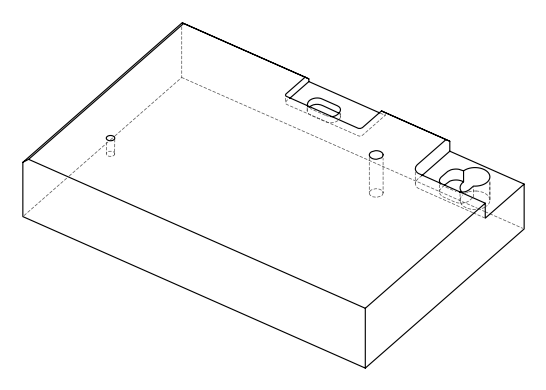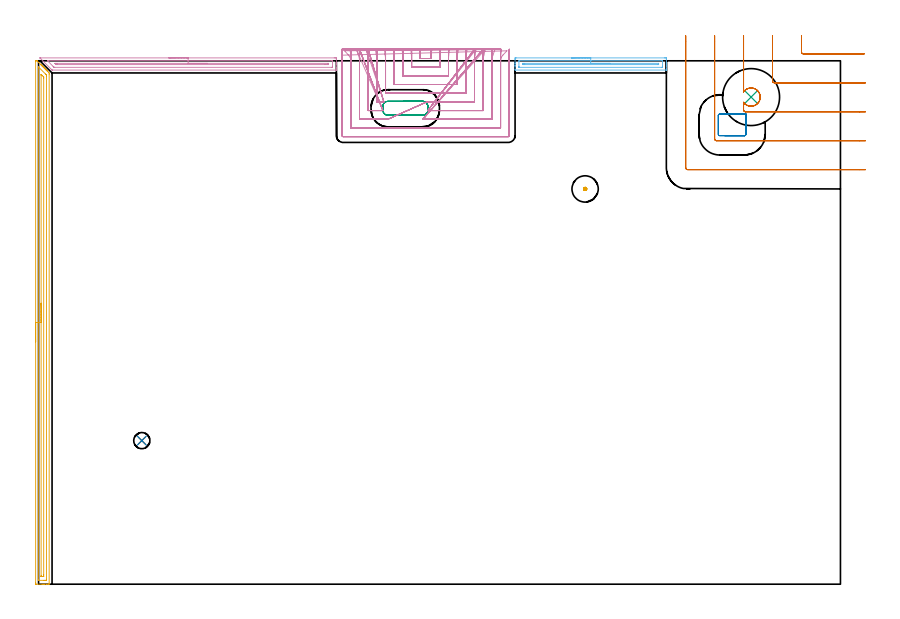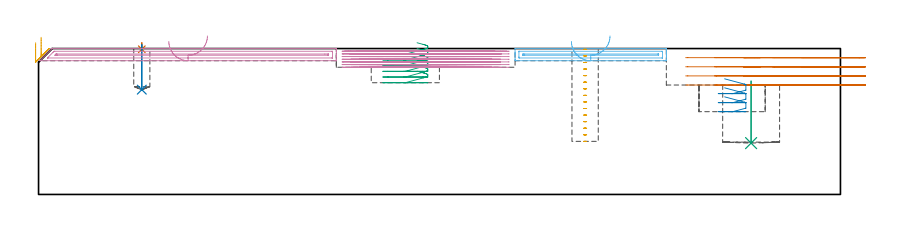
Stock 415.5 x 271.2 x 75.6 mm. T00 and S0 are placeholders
(PLAN: 11 operations, 7 tool changes, 44.1 min)
(1 SPOT_DRILL | STEP1POCKET | NXT0321_9005460120000 | 0.03 min | 1 mm3)
(2 DRILL_BLIND_HOLE_INTO_CENTER | STEP1POCKET | NXT0301_055 | 0.09 min | 1115 mm3)
(3 INDEXABLE_INSERT_DRILL_BLIND_HOLE_FROM_SOLID | STEP1POCKET_2 | NXT0302_030 | 0.13 min | 33227 mm3)
(4 AREA_MILL | FG_CHAMFER_SURFACE | UGT0205_001 | 3.78 min | 3141 mm3)
(5 AREA_MILL_1 | FG_CHAMFER_SURFACE_1 | UGT0205_001 | 6.63 min | 6556 mm3)
(6 AREA_MILL_2 | FG_CHAMFER_SURFACE_2 | UGT0205_001 | 2.04 min | 1714 mm3)
(7 MILL_CORNER_NOTCH_RECTANGULAR | CORNER_NOTCH_RECTANGULAR | UGT0201_104 | Follow Part, ap 5, ae 75% | 4.71 min | 99717 mm3)
(8 MILL_RECTANGULAR_POCKET | POCKET_RECTANGULAR_STRAIGHT | UGT0201_104 | Follow Part, ap 5, ae 75% | 0.67 min | 9596 mm3)
(9 MILL_RECTANGULAR_POCKET_1 | POCKET_RECTANGULAR_STRAIGHT_1 | NXT0201_011 | Follow Part, ap 3, ae 75% | 1.25 min | 10876 mm3)
(10 MILL_SLOT | SLOT_PARTIAL_RECTANGULAR | NXT0201_008 | Follow Part, ap 1.5, ae 75% | 24.27 min | 31836 mm3)
(11 MILL_BLIND_HOLE_FROM_SOLID_MATERIAL | STEP1POCKET_1 | NXT0201_011 | Spiral | 0.46 min | 7020 mm3)
(TOOL NXT0321_9005460120000 | NC Spot Drill, 142deg, 12mm, Carbide, Uncoated | D12 PA142 FL30 Z2)
(TOOL NXT0301_055 | Carbide Drill 8.4mm [860.1-0840-042A1-MM 2214] | D8.4 PA140 FL61 Z2)
(TOOL NXT0302_030 | Index. Insert Drill 29.5mm [880-D2950L32-03] | D29.5 PA176 FL89 Z2)
(TOOL UGT0205_001 | Chamfer Mill 20 x 3 x 45 deg. | D20 FL50 Z2)
(TOOL UGT0201_104 | End Mill 20 mm | D20 FL22 Z2)
(TOOL NXT0201_011 | ENDMILL 12mm [2P460-1200-NA 1630] | D12 FL38 Z6)
(TOOL NXT0201_008 | ENDMILL 6mm [2P460-0600-NA 1630] | D6 FL26 Z6)
(OP 1 SPOT_DRILL)
G17 G21 G94 G90
T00 M6
G54
G17 G0 G90 X53.5 Y74.4 S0 M3
G43 Z85.6 H0
G94 G81 G98 Z75.238 F250. R78.6
G80
M5
M2
(OP 2 DRILL_BLIND_HOLE_INTO_CENTER)
G17 G21 G94 G90
T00 M6
G54
G17 G0 G90 X53.5 Y74.4 S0 M3
G43 Z85.6 H1
G94 G81 G98 Z54.3 F250. R77.6
G80
M5
M2
(OP 3 INDEXABLE_INSERT_DRILL_BLIND_HOLE_FROM_SOLID)
G17 G21 G94 G90
T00 M6
G54
G17 G0 G90 X369.2 Y252.4 S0 M3
G43 Z85.6 H1
G94 G81 G98 Z26.6 F250. R58.7
G80
M5
M2
(OP 4 AREA_MILL)
G17 G21 G94 G90
T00 M6
G54
G17 G0 G90 X67.5 Y272.7 S1061 M3
G43 Z85.6 H0
Z79.3
G94 G1 X67.538 Z78.428 F250.
X67.652 Z77.564
X67.841 Z76.712
X68.103 Z75.88
X68.437 Z75.074
X68.84 Z74.3
X69.309 Z73.564
X69.84 Z72.872
X70.429 Z72.229
X71.072 Z71.64
X71.764 Z71.108
X72.5 Z70.64
X73.274 Z70.237
X74.08 Z69.903
X74.912 Z69.641
X75.764 Z69.452
X76.628 Z69.338
X77.5 Z69.3
X153.21
X153.71 Y272.699 Z69.301
X154.204 Y272.694 Z69.303
X154.292 Y272.691 Z69.305
X154.3 Y272.204 Z69.792
Y270.435 Z71.56
Y269.836 Z72.161
Y269.55 Z72.447
Y267.781 Z74.214
Y267.208 Z74.791
Y266.896 Z75.103
Y266.721 Z75.278
X154.292 Y266.416 Z75.575
X154.291 Y266.403 Z75.588
X154.156 Y266.4 Z75.6
X7.007
X7.001 Y266.401 Z75.599
X6.999 Z75.598
X0.844 Y272.555 Z69.443
X0.759 Y272.646 Z69.352
X0.719 Y272.692 Z69.306
X0.818 Y272.699 Z69.301
X0.844 Y272.7 Z69.3
X77.5
Y271.286 Z70.714
X151.961
X152.147 Y271.284 Z70.716
X152.239 Y271.281 Z70.719
X152.279 Y271.279 Z70.721
X152.29 Y271.257 Z70.743
X152.294 Y271.167 Z70.833
X152.299 Y270.951 Z71.049
Y268.297 Z73.703
X152.293 Y267.926 Z74.074
X152.29 Y267.826 Z74.174
X152.248 Y267.821 Z74.179
X152.142 Y267.818 Z74.182
X151.927 Y267.815 Z74.185
X8.387 Y267.814 Z74.186
X8.173 Y267.817 Z74.183
X8.066 Y267.819 Z74.181
X8.044 Y267.821 Z74.179
X7.988 Y267.872 Z74.128
X7.884 Y267.971 Z74.029
X7.529 Y268.321 Z73.679
X4.673 Y271.177 Z70.823
X4.613 Y271.239 Z70.761
X4.591 Y271.266 Z70.734
X4.583 Y271.279 Z70.721
X4.586 Y271.28 Z70.72
X4.674 Y271.283 Z70.717
X4.855 Y271.286 Z70.714
X4.889
X77.5
Y269.872 Z72.128
X149.821 Y269.871 Z72.129
X150.145 Y269.869 Z72.131
X150.252 Y269.867 Z72.133
X150.283 Y269.865 Z72.135
X150.29 Y269.806 Z72.194
X150.295 Y269.704 Z72.296
X150.298 Y269.55 Z72.45
X150.297 Y269.399 Z72.601
X150.29 Y269.248 Z72.752
X150.145 Y269.235 Z72.765
X149.575 Y269.23 Z72.77
X148.362 Y269.228 Z72.772
X9.636 Y269.229 Z72.771
X9.312 Y269.23 Z72.77
X9.204 Y269.232 Z72.768
X9.119 Y269.235 Z72.765
X9.07 Y269.241 Z72.759
X9.036 Y269.273 Z72.727
X8.757 Y269.55 Z72.45
X8.572 Y269.74 Z72.26
X8.466 Y269.865 Z72.135
X8.664 Y269.867 Z72.133
X8.989 Y269.87 Z72.13
X9.312 Y269.871 Z72.129
X9.88 Y269.872 Z72.128
X77.5
X78.372 Z72.167
X79.237 Z72.28
X80.088 Z72.469
X80.92 Z72.732
X81.726 Z73.065
X82.5 Z73.468
X83.236 Z73.937
X83.928 Z74.468
X84.571 Z75.057
X85.16 Z75.701
X85.692 Z76.393
X86.16 Z77.128
X86.563 Z77.902
X86.897 Z78.708
X87.159 Z79.54
X87.348 Z80.392
X87.462 Z81.257
X87.5 Z82.128
G0 Z85.6
M5
M2
(OP 5 AREA_MILL_1)
G17 G21 G94 G90
T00 M6
G54
G17 G0 G90 X-1.5 Y125.6 S1061 M3
G43 Z85.6 H0
Z78.6
G94 G1 Y125.638 Z77.728 F250.
Y125.752 Z76.864
Y125.941 Z76.012
Y126.203 Z75.18
Y126.537 Z74.374
Y126.94 Z73.6
Y127.408 Z72.864
Y127.94 Z72.172
Y128.529 Z71.529
Y129.172 Z70.94
Y129.864 Z70.409
Y130.6 Z69.94
Y131.374 Z69.537
Y132.18 Z69.203
Y133.012 Z68.941
Y133.864 Z68.752
Y134.728 Z68.638
Y135.6 Z68.6
Y271.022
X-1.498 Y271.1 Z68.602
X-1.491 Y271.199 Z68.606
X-0.858 Z69.24
X-0.807 Y271.196 Z69.29
X-0.77 Y271.171 Z69.328
X0.067 Y270.333 Z70.166
X0.974 Y269.427 Z71.071
X1.017 Y269.383 Z71.116
X1.221 Y269.18 Z71.319
X1.267 Y269.134 Z71.364
X1.315 Y269.085 Z71.414
X1.509 Y268.891 Z71.608
X1.56 Y268.841 Z71.657
X1.613 Y268.787 Z71.712
X1.797 Y268.603 Z71.896
X1.853 Y268.548 Z71.95
X1.911 Y268.489 Z72.01
X2.086 Y268.315 Z72.185
X2.147 Y268.255 Z72.243
X2.209 Y268.191 Z72.308
X2.374 Y268.026 Z72.473
X2.44 Y267.962 Z72.536
X2.507 Y267.893 Z72.606
X2.663 Y267.738 Z72.762
X2.733 Y267.669 Z72.829
X2.805 Y267.595 Z72.904
X2.951 Y267.449 Z73.05
X3.026 Y267.376 Z73.122
X3.103 Y267.297 Z73.202
X3.24 Y267.161 Z73.339
X3.319 Y267.083 Z73.415
X3.401 Y266.999 Z73.5
X3.528 Y266.872 Z73.627
X3.612 Y266.79 Z73.708
X3.699 Y266.701 Z73.798
X3.817 Y266.584 Z73.916
X3.905 Y266.496 Z74.001
X3.997 Y266.403 Z74.096
X4.105 Y266.295 Z74.204
X4.198 Y266.203 Z74.294
X4.295 Y266.105 Z74.394
X4.394 Y266.007 Z74.493
X4.492 Y265.91 Z74.588
X4.593 Y265.807 Z74.692
X4.682 Y265.718 Z74.782
X4.785 Y265.617 Z74.881
X5.078 Y265.324 Z75.174
X5.189 Y265.212 Z75.287
X5.33 Y265.07 Z75.427
X5.498 Y264.895 Z75.587
X5.5 Y264.318 Z75.6
Y0.178
X5.498 Y0.01 Z75.589
X5.163 Y0. Z75.263
X4.9 Z75.
X4.198 Z74.293
X2.968 Z73.065
X2.44 Z72.534
X1.825 Z71.92
X-1.078 Y0.001 Z69.019
X-1.302 Y0.004 Z68.795
X-1.492 Y0.01 Z68.605
X-1.496 Y0.2 Z68.602
X-1.499 Y0.625 Z68.601
X-1.5 Y135.6 Z68.6
X-0.086 Z70.014
X-0.085 Y267.778 Z70.015
X-0.084 Y267.893 Z70.016
X-0.081 Y267.979 Z70.019
X-0.079 Y268.01 Z70.021
X-0.067 Y268.005 Z70.033
X-0.035 Y267.978 Z70.065
X0.056 Y267.893 Z70.156
X3.632 Y264.318 Z73.732
X3.954 Y263.989 Z74.054
X4.047 Y263.891 Z74.147
X4.079 Y263.85 Z74.179
X4.081 Y263.83 Z74.181
X4.084 Y263.733 Z74.184
X4.085 Y263.539 Z74.185
X4.086 Y263.424 Z74.186
X4.085 Y2.528 Z74.185
X4.084 Y2.413 Z74.184
X4.079 Y2.033 Z74.179
X3.716 Y2.01 Z73.816
X3.319 Y2.004 Z73.419
X2.846 Y2. Z72.946
X0. Y2.001 Z70.1
X-0.034 Y2.002 Z70.066
X-0.07 Y2.006 Z70.03
X-0.078 Y2.01 Z70.022
X-0.081 Y2.016 Z70.019
X-0.083 Y2.046 Z70.017
X-0.085 Y2.298 Z70.015
X-0.086 Y2.413 Z70.014
Y135.6
X1.328 Z71.428
X1.329 Y263.659 Z71.429
X1.331 Y263.895 Z71.431
X1.334 Y264.052 Z71.434
X1.338 Y264.151 Z71.438
X1.389 Y264.103 Z71.489
X1.56 Y263.937 Z71.66
X2.077 Y263.424 Z72.177
X2.44 Y263.06 Z72.54
X2.57 Y262.927 Z72.67
X2.634 Y262.859 Z72.734
X2.663 Y262.826 Z72.763
X2.665 Y262.765 Z72.765
X2.669 Y262.53 Z72.769
X2.671 Y262.295 Z72.771
Y4.859
X2.67 Y4.201 Z72.77
X2.668 Y4.083 Z72.768
X2.665 Y4.027 Z72.765
X2.66 Y4.009 Z72.76
X2.633 Y4.005 Z72.733
X2.44 Y4.002 Z72.54
X1.758 Y4. Z71.858
X1.56 Y4.003 Z71.66
X1.363 Y4.008 Z71.463
X1.34 Y4.01 Z71.44
X1.335 Y4.021 Z71.435
X1.332 Y4.06 Z71.432
X1.33 Y4.122 Z71.43
X1.329 Y4.201 Z71.429
Y4.436
X1.328 Y135.6 Z71.428
Y136.472 Z71.467
Y137.336 Z71.58
Y138.188 Z71.769
Y139.02 Z72.032
Y139.826 Z72.365
Y140.6 Z72.768
Y141.336 Z73.237
Y142.028 Z73.768
Y142.671 Z74.357
Y143.26 Z75.001
Y143.792 Z75.693
Y144.26 Z76.428
Y144.663 Z77.202
Y144.997 Z78.008
Y145.259 Z78.84
Y145.448 Z79.692
Y145.562 Z80.557
Y145.6 Z81.428
G0 Z85.6
M5
M2
(OP 6 AREA_MILL_2)
G17 G21 G94 G90
T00 M6
G54
G17 G0 G90 X276.1 Y272.7 S1061 M3
G43 Z85.6 H0
Z79.3
G94 G1 X276.138 Z78.428 F250.
X276.252 Z77.563
X276.441 Z76.712
X276.703 Z75.88
X277.037 Z75.074
X277.44 Z74.3
X277.908 Z73.564
X278.44 Z72.872
X279.029 Z72.229
X279.672 Z71.64
X280.364 Z71.108
X281.1 Z70.64
X281.874 Z70.237
X282.68 Z69.903
X283.512 Z69.641
X284.364 Z69.452
X285.228 Z69.338
X286.1 Z69.3
X324.252
X324.75 Y272.699 Z69.301
X325.241 Y272.693 Z69.303
X325.292 Y272.691 Z69.305
X325.299 Y272.204 Z69.791
X325.297 Y270.435 Z71.559
Y269.754 Z72.244
X325.296 Y269.55 Z72.447
X325.295 Y268.867 Z73.13
Y268.665 Z73.331
Y268.264 Z73.735
X325.294 Y267.293 Z74.706
X325.293 Y266.896 Z75.102
X325.292 Y266.619 Z75.379
X325.283 Y266.451 Z75.547
X325.258 Y266.406 Z75.593
X325.194 Y266.4 Z75.6
X247.006
X246.91 Y266.406 Z75.592
X246.9 Y266.636 Z75.362
Y268.244 Z73.755
Y268.665 Z73.331
Y268.876 Z73.121
Y269.549 Z72.449
Y269.761 Z72.237
Y270.435 Z71.559
Y271.867 Z70.128
X246.903 Y272.204 Z69.791
X246.908 Y272.691 Z69.305
X246.959 Y272.693 Z69.303
X247.45 Y272.7 Z69.3
X286.1
Y271.286 Z70.714
X323.007
X323.187 Y271.283 Z70.717
X323.275 Y271.28 Z70.72
X323.288 Y271.278 Z70.722
X323.292 Y271.265 Z70.735
X323.296 Y271.239 Z70.761
X323.297 Y271.177 Z70.823
X323.298 Y270.996 Z71.004
X323.294 Y268.346 Z73.654
X323.288 Y268.025 Z73.975
X323.283 Y267.821 Z74.179
X322.939 Y267.814 Z74.186
X249.193
X249.013 Y267.816 Z74.184
X248.924 Y267.82 Z74.18
X248.91 Y267.821 Z74.179
X248.906 Y267.835 Z74.165
X248.903 Y267.861 Z74.139
X248.901 Y267.923 Z74.077
X248.9 Y268.106 Z73.894
X248.902 Y270.759 Z71.241
X248.91 Y271.086 Z70.914
X248.916 Y271.279 Z70.721
X249.261 Y271.286 Z70.714
X286.1
Y269.872 Z72.128
X321.196 Y269.871 Z72.129
X321.242 Y269.87 Z72.13
X321.269 Y269.868 Z72.132
X321.279 Y269.866 Z72.134
X321.287 Y269.85 Z72.15
X321.293 Y269.65 Z72.35
X321.295 Y269.55 Z72.45
X321.296 Y269.45 Z72.55
X321.294 Y269.35 Z72.65
X321.29 Y269.284 Z72.716
X321.286 Y269.236 Z72.764
X321.274 Y269.235 Z72.765
X321.196 Y269.232 Z72.768
X320.63 Y269.229 Z72.771
X251.893
X251.324 Y269.232 Z72.768
X251.004 Y269.235 Z72.765
X250.91 Y269.245 Z72.755
X250.904 Y269.446 Z72.554
X250.901 Y269.55 Z72.45
X250.9 Y269.653 Z72.347
X250.903 Y269.757 Z72.243
X250.908 Y269.826 Z72.174
X250.913 Y269.866 Z72.134
X250.925 Y269.867 Z72.133
X251.004 Y269.869 Z72.131
X251.57 Y269.871 Z72.129
X251.893 Y269.872 Z72.128
X286.1
X286.972 Z72.167
X287.836 Z72.28
X288.688 Z72.469
X289.52 Z72.732
X290.326 Z73.065
X291.1 Z73.468
X291.836 Z73.937
X292.528 Z74.468
X293.171 Z75.057
X293.76 Z75.701
X294.292 Z76.393
X294.76 Z77.128
X295.163 Z77.902
X295.497 Z78.708
X295.759 Z79.54
X295.948 Z80.392
X296.062 Z81.257
X296.1 Z82.128
G0 Z85.6
M5
M2
(OP 7 MILL_CORNER_NOTCH_RECTANGULAR)
G17 G21 G94 G90
T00 M6
G54
G17 G0 G90 X395.3 Y284.2 S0 M3
G43 Z85.6 H0
Z70.875
G94 G1 Y281.2 F250.
Y275.794 F500.
G3 X396.294 Y274.8 R1.
G1 X424.83
X427.83 F250.
G0 Z85.6
X380.3 Y284.2
Z70.875
G1 Y281.2
Y260.795 F500.
G3 X381.295 Y259.8 R1.
G1 X425.5
X428.5 F250.
G0 Z85.6
X365.3 Y284.2
Z70.875
G1 Y281.2
Y255.103 F500.
G2 X371.019 Y256.783 R4.761
X373.806 Y251.256 R4.754
X372.576 Y249.069 R4.812
X366.99 Y248.2 R4.751
X366.19 Y248.729 R4.752
G1 X366.066 Y248.834
X365.962 Y248.928
X365.746 Y249.142
G2 X365.3 Y249.7 R4.801
G1 Y245.795
G3 X366.295 Y244.8 R1.
G1 X425.5
X428.5 F250.
G0 Z85.6
X350.3 Y284.2
Z70.875
G1 Y281.2
Y230.795 F500.
G3 X351.295 Y229.8 R1.
G1 X425.5
X428.5 F250.
G0 Z85.6
X335.3 Y284.2
Z70.875
G1 Y281.2
Y215.9 F500.
G3 X336.4 Y214.8 R1.1
G1 X425.5
X428.5 F250.
G0 Z85.6
X395.3 Y284.2
Z66.15
G1 Y281.2
Y275.794 F500.
G3 X396.294 Y274.8 R1.
G1 X424.83
X427.83 F250.
G0 Z85.6
X380.3 Y284.2
Z66.15
G1 Y281.2
Y260.795 F500.
G3 X381.295 Y259.8 R1.
G1 X425.5
X428.5 F250.
G0 Z85.6
X365.3 Y284.2
Z66.15
G1 Y281.2
Y255.103 F500.
G2 X365.54 Y255.418 R4.76
X370.554 Y256.947 R4.761
X371.017 Y256.784 R4.76
G1 X371.143 Y256.729
G2 X373.806 Y251.256 R4.754
X373.217 Y249.88 R4.812
X369.257 Y247.656 R4.763
X367.591 Y247.936 R4.752
X365.694 Y249.197 R4.799
X365.3 Y249.699 R4.801
G1 Y245.795
G3 X366.295 Y244.8 R1.
G1 X425.5
X428.5 F250.
G0 Z85.6
X350.3 Y284.2
Z66.15
G1 Y281.2
Y230.795 F500.
G3 X351.295 Y229.8 R1.
G1 X425.5
X428.5 F250.
G0 Z85.6
X335.3 Y284.2
Z66.15
G1 Y281.2
Y215.9 F500.
G3 X336.4 Y214.8 R1.1
G1 X425.5
X428.5 F250.
G0 Z85.6
X395.3 Y284.2
Z61.425
G1 Y281.2
Y275.794 F500.
G3 X396.294 Y274.8 R1.
G1 X424.83
X427.83 F250.
G0 Z85.6
X380.3 Y284.2
Z61.425
G1 Y281.2
Y260.795 F500.
G3 X381.295 Y259.8 R1.
G1 X425.5
X428.5 F250.
G0 Z85.6
X365.3 Y284.2
Z61.425
G1 Y281.2
Y255.102 F500.
G2 X370.905 Y256.828 R4.763
G1 X371.017 Y256.784
X371.14 Y256.731
G2 X373.806 Y251.256 R4.754
X369.55 Y247.67 R4.763
X367.537 Y247.956 R4.751
X365.944 Y248.945 R4.799
G1 X365.735 Y249.154
G2 X365.3 Y249.7 R4.801
G1 Y245.795
G3 X366.295 Y244.8 R1.
G1 X425.5
X428.5 F250.
G0 Z85.6
X350.3 Y284.2
Z61.425
G1 Y281.2
Y230.795 F500.
G3 X351.295 Y229.8 R1.
G1 X425.5
X428.5 F250.
G0 Z85.6
X335.3 Y284.2
Z61.425
G1 Y281.2
Y215.9 F500.
G3 X336.4 Y214.8 R1.1
G1 X425.5
X428.5 F250.
G0 Z85.6
X395.3 Y284.2
Z56.7
G1 Y281.2
Y275.794 F500.
G3 X396.294 Y274.8 R1.
G1 X424.83
X427.83 F250.
G0 Z85.6
X380.3 Y284.2
Z56.7
G1 Y281.2
Y260.795 F500.
G3 X381.295 Y259.8 R1.
G1 X425.5
X428.5 F250.
G0 Z85.6
X365.3 Y284.2
Z56.7
G1 Y281.2
Y255.102 F500.
G2 X371.019 Y256.783 R4.763
X373.806 Y251.256 R4.754
X366.199 Y248.721 R4.751
G1 X366.039 Y248.856
X365.971 Y248.919
X365.748 Y249.14
G2 X365.3 Y249.7 R4.801
G1 Y245.795
G3 X366.295 Y244.8 R1.
G1 X425.5
X428.5 F250.
G0 Z85.6
X350.3 Y284.2
Z56.7
G1 Y281.2
Y230.795 F500.
G3 X351.295 Y229.8 R1.
G1 X425.5
X428.5 F250.
G0 Z85.6
X335.3 Y284.2
Z56.7
G1 Y281.2
Y215.9 F500.
G3 X336.4 Y214.8 R1.1
G1 X425.5
X428.5 F250.
G0 Z85.6
M5
M2
(OP 8 MILL_RECTANGULAR_POCKET)
G17 G21 G94 G90
T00 M6
G54
G17 G0 G90 X355.484 Y232.4 S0 M3
G43 Z85.6 H0
Z59.914
G94 G1 X365.7 Z57.177 F250.
X365.827 Z57.143
X366.141 Y232.521 Z57.053
X366.379 Y232.759 Z56.962
X366.5 Y233.073 Z56.872
Y233.2 Z56.838
Y243.6 Z54.051
X359.75 Z52.243
X353. F500.
G3 X352.2 Y242.8 R0.8
G1 Y233.2
G3 X353. Y232.4 R0.8
G1 X365.7
G3 X366.5 Y233.2 R0.8
G1 Y243.6
X359.75
X358.75
G0 X355.484 Y232.4 Z55.243
G1 X365.7 Z52.505 F250.
X365.827 Z52.471
X366.141 Y232.521 Z52.381
X366.379 Y232.759 Z52.291
X366.5 Y233.073 Z52.201
Y233.2 Z52.167
Y243.6 Z49.38
X359.75 Z47.571
X353. F500.
G3 X352.2 Y242.8 R0.8
G1 Y233.2
G3 X353. Y232.4 R0.8
G1 X365.7
G3 X366.5 Y233.2 R0.8
G1 Y243.6
X359.75
X358.75
G0 X355.484 Y232.4 Z50.571
G1 X365.7 Z47.834 F250.
X365.827 Z47.8
X366.141 Y232.521 Z47.71
X366.379 Y232.759 Z47.62
X366.5 Y233.073 Z47.529
Y233.2 Z47.495
Y243.6 Z44.709
X359.75 Z42.9
X353. F500.
G3 X352.2 Y242.8 R0.8
G1 Y233.2
G3 X353. Y232.4 R0.8
G1 X365.7
G3 X366.5 Y233.2 R0.8
G1 Y243.6
X359.75
X358.75
G0 Z85.6
M5
M2
(OP 9 MILL_RECTANGULAR_POCKET_1)
G17 G21 G94 G90
T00 M6
G54
G17 G0 G90 X196.12 Y243. S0 M3
G43 Z85.6 H1
Z78.6
G94 G1 X199.261 Z77.758 F250.
X199.675 Y243.059 Z77.646
X200.075 Y243.184 Z77.534
X200.449 Y243.371 Z77.422
X200.788 Y243.616 Z77.31
X201.084 Y243.912 Z77.198
X201.329 Y244.251 Z77.086
X201.516 Y244.625 Z76.973
X201.641 Y245.025 Z76.861
X201.7 Y245.439 Z76.749
Y247.761 Z76.127
X201.641 Y248.175 Z76.015
X201.516 Y248.575 Z75.903
X201.329 Y248.949 Z75.791
X201.084 Y249.288 Z75.679
X200.788 Y249.584 Z75.566
X200.449 Y249.829 Z75.454
X200.075 Y250.016 Z75.342
X199.675 Y250.141 Z75.23
X199.261 Y250.2 Z75.118
X190.05 Z72.65
X181. F500.
G3 X178.4 Y247.6 R2.6
G1 Y245.6
G3 X181. Y243. R2.6
G1 X199.1
G3 X201.7 Y245.6 R2.6
G1 Y247.6
G3 X199.1 Y250.2 R2.6
G1 X190.05
X189.05
G0 X196.12 Y243. Z75.65
G1 X199.261 Z74.808 F250.
X199.675 Y243.059 Z74.696
X200.075 Y243.184 Z74.584
X200.449 Y243.371 Z74.472
X200.788 Y243.616 Z74.36
X201.084 Y243.912 Z74.248
X201.329 Y244.251 Z74.136
X201.516 Y244.625 Z74.023
X201.641 Y245.025 Z73.911
X201.7 Y245.439 Z73.799
Y247.761 Z73.177
X201.641 Y248.175 Z73.065
X201.516 Y248.575 Z72.953
X201.329 Y248.949 Z72.841
X201.084 Y249.288 Z72.729
X200.788 Y249.584 Z72.616
X200.449 Y249.829 Z72.504
X200.075 Y250.016 Z72.392
X199.675 Y250.141 Z72.28
X199.261 Y250.2 Z72.168
X190.05 Z69.7
X181. F500.
G3 X178.4 Y247.6 R2.6
G1 Y245.6
G3 X181. Y243. R2.6
G1 X199.1
G3 X201.7 Y245.6 R2.6
G1 Y247.6
G3 X199.1 Y250.2 R2.6
G1 X190.05
X189.05
G0 X196.12 Y243. Z72.7
G1 X199.261 Z71.858 F250.
X199.675 Y243.059 Z71.746
X200.075 Y243.184 Z71.634
X200.449 Y243.371 Z71.522
X200.788 Y243.616 Z71.41
X201.084 Y243.912 Z71.298
X201.329 Y244.251 Z71.186
X201.516 Y244.625 Z71.073
X201.641 Y245.025 Z70.961
X201.7 Y245.439 Z70.849
Y247.761 Z70.227
X201.641 Y248.175 Z70.115
X201.516 Y248.575 Z70.003
X201.329 Y248.949 Z69.891
X201.084 Y249.288 Z69.779
X200.788 Y249.584 Z69.666
X200.449 Y249.829 Z69.554
X200.075 Y250.016 Z69.442
X199.675 Y250.141 Z69.33
X199.261 Y250.2 Z69.218
X190.05 Z66.75
X181. F500.
G3 X178.4 Y247.6 R2.6
G1 Y245.6
G3 X181. Y243. R2.6
G1 X199.1
G3 X201.7 Y245.6 R2.6
G1 Y247.6
G3 X199.1 Y250.2 R2.6
G1 X190.05
X189.05
G0 X196.12 Y243. Z69.75
G1 X199.261 Z68.908 F250.
X199.675 Y243.059 Z68.796
X200.075 Y243.184 Z68.684
X200.449 Y243.371 Z68.572
X200.788 Y243.616 Z68.46
X201.084 Y243.912 Z68.348
X201.329 Y244.251 Z68.236
X201.516 Y244.625 Z68.124
X201.641 Y245.025 Z68.011
X201.7 Y245.439 Z67.899
Y247.761 Z67.277
X201.641 Y248.175 Z67.165
X201.516 Y248.575 Z67.053
X201.329 Y248.949 Z66.941
X201.084 Y249.288 Z66.829
X200.788 Y249.584 Z66.717
X200.449 Y249.829 Z66.604
X200.075 Y250.016 Z66.492
X199.675 Y250.141 Z66.38
X199.261 Y250.2 Z66.268
X190.05 Z63.8
X181. F500.
G3 X178.4 Y247.6 R2.6
G1 Y245.6
G3 X181. Y243. R2.6
G1 X199.1
G3 X201.7 Y245.6 R2.6
G1 Y247.6
G3 X199.1 Y250.2 R2.6
G1 X190.05
X189.05
G0 X196.12 Y243. Z66.8
G1 X199.261 Z65.958 F250.
X199.675 Y243.059 Z65.846
X200.075 Y243.184 Z65.734
X200.449 Y243.371 Z65.622
X200.788 Y243.616 Z65.51
X201.084 Y243.912 Z65.398
X201.329 Y244.251 Z65.286
X201.516 Y244.625 Z65.174
X201.641 Y245.025 Z65.061
X201.7 Y245.439 Z64.949
Y247.761 Z64.327
X201.641 Y248.175 Z64.215
X201.516 Y248.575 Z64.103
X201.329 Y248.949 Z63.991
X201.084 Y249.288 Z63.879
X200.788 Y249.584 Z63.767
X200.449 Y249.829 Z63.654
X200.075 Y250.016 Z63.542
X199.675 Y250.141 Z63.43
X199.261 Y250.2 Z63.318
X190.05 Z60.85
X181. F500.
G3 X178.4 Y247.6 R2.6
G1 Y245.6
G3 X181. Y243. R2.6
G1 X199.1
G3 X201.7 Y245.6 R2.6
G1 Y247.6
G3 X199.1 Y250.2 R2.6
G1 X190.05
X189.05
G0 X196.12 Y243. Z63.85
G1 X199.261 Z63.008 F250.
X199.675 Y243.059 Z62.896
X200.075 Y243.184 Z62.784
X200.449 Y243.371 Z62.672
X200.788 Y243.616 Z62.56
X201.084 Y243.912 Z62.448
X201.329 Y244.251 Z62.336
X201.516 Y244.625 Z62.224
X201.641 Y245.025 Z62.111
X201.7 Y245.439 Z61.999
Y247.761 Z61.377
X201.641 Y248.175 Z61.265
X201.516 Y248.575 Z61.153
X201.329 Y248.949 Z61.041
X201.084 Y249.288 Z60.929
X200.788 Y249.584 Z60.817
X200.449 Y249.829 Z60.704
X200.075 Y250.016 Z60.592
X199.675 Y250.141 Z60.48
X199.261 Y250.2 Z60.368
X190.05 Z57.9
X181. F500.
G3 X178.4 Y247.6 R2.6
G1 Y245.6
G3 X181. Y243. R2.6
G1 X199.1
G3 X201.7 Y245.6 R2.6
G1 Y247.6
G3 X199.1 Y250.2 R2.6
G1 X190.05
X189.05
G0 Z85.6
M5
M2
(OP 10 MILL_SLOT)
G17 G21 G94 G90
T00 M6
G54
G17 G0 G90 X197.454 Y277.191 S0 M3
G43 Z85.6 H1
Z74.214
G94 G1 X197.682 Y274.2 F250.
G2 X197.78 Y272.4 R40.5 F500.
G1 X203.421
G2 X203.519 Y274.2 R40.5
G1 X203.748 Y277.191 F250.
X192.911 Y277.189
X193.168 Y274.2
G2 X193.3 Y271.117 R36. F500.
G1 Y267.9
X207.9
Y271.102
G2 X208.034 Y274.2 R36.
G1 X208.292 Y277.189 F250.
X188.355 Y277.186
X188.649 Y274.2
G2 X188.8 Y271.117 R31.5 F500.
G1 Y263.4
X212.4
Y271.102
G2 X212.553 Y274.2 R31.5
G1 X212.848 Y277.185 F250.
X183.781 Y277.18
X184.123 Y274.2
G2 X184.3 Y271.117 R27. F500.
G1 Y258.9
X216.9
Y271.102
G2 X217.078 Y274.2 R27.
G1 X217.423 Y277.18 F250.
X179.177 Y277.172
X179.588 Y274.2
G2 X179.8 Y271.117 R22.5 F500.
G1 Y254.4
X221.4
Y271.102
G2 X221.614 Y274.2 R22.5
G1 X222.027 Y277.171 F250.
X174.52 Y277.156
X175.034 Y274.2
G2 X175.3 Y271.117 R18. F500.
G1 Y249.9
X175.911
X178.911 F250.
X169.758 Y277.121 F500.
X170.443 Y274.2 F250.
G2 X170.8 Y271.117 R13.5 F500.
G1 Y245.4
X175.404
X178.404 F250.
X164.728 Y277.019 F500.
X165.755 Y274.2 F250.
G2 X166.3 Y271.117 R9. F500.
G1 Y240.9
X177.966
X180.966 F250.
X201.205 Y249.9 F500.
X204.205 F250.
X225.9 F500.
Y271.102
G2 X226.169 Y274.2 R18.
G1 X226.685 Y277.155 F250.
X201.699 Y245.4 F500.
X204.699 F250.
X230.4 F500.
Y271.102
G2 X230.76 Y274.2 R13.5
G1 X231.449 Y277.12 F250.
X199.138 Y240.9 F500.
X202.138 F250.
X234.9 F500.
Y271.102
G2 X235.45 Y274.2 R9.
G1 X236.483 Y277.017 F250.
X158.523 Y276.385
X160.578 Y274.2
G2 X161.8 Y271.117 R4.5 F500.
G1 Y236.4
X239.4
Y271.102
G2 X240.636 Y274.2 R4.5
G1 X242.701 Y276.376 F250.
X157.3 Y274.117 F500.
Y271.117 F250.
Y232.4 F500.
G3 X157.8 Y231.9 R0.5
G1 X243.4
G3 X243.9 Y232.4 R0.5
G1 Y271.102
Y274.102 F250.
G0 X197.75 Y277.2 Z72.828
G1 X197.795 Y274.2
G2 X197.8 Y273.582 R40.5 F500.
G1 Y272.4
X203.4
Y273.599
G2 X203.404 Y274.2 R40.5
G1 X203.449 Y277.2 F250.
X193.243
X193.295 Y274.2
G2 X193.3 Y273.582 R36. F500.
G1 Y267.9
X207.9
Y273.599
G2 X207.905 Y274.2 R36.
G1 X207.955 Y277.2 F250.
X188.735 Y277.199
X188.794 Y274.2
G2 X188.8 Y273.582 R31.5 F500.
G1 Y263.4
X212.4
Y273.599
G2 X212.406 Y274.2 R31.5
G1 X212.463 Y277.199 F250.
X184.224
X184.293 Y274.2
G2 X184.3 Y273.582 R27. F500.
G1 Y258.9
X216.9
Y273.599
G2 X216.907 Y274.2 R27.
G1 X216.973 Y277.199 F250.
X179.709
X179.792 Y274.2
G2 X179.8 Y273.582 R22.5 F500.
G1 Y254.4
X221.4
Y273.599
G2 X221.408 Y274.2 R22.5
G1 X221.488 Y277.199 F250.
X175.186 Y277.198
X175.289 Y274.2
G2 X175.3 Y273.582 R18. F500.
G1 Y249.9
X175.911
X178.911 F250.
X170.649 Y277.197 F500.
X170.786 Y274.2 F250.
G2 X170.8 Y273.582 R13.5 F500.
G1 Y245.4
X175.404
X178.404 F250.
X166.073 Y277.193 F500.
X166.279 Y274.2 F250.
G2 X166.3 Y273.582 R9. F500.
G1 Y240.9
X177.966
X180.966 F250.
X201.205 Y249.9 F500.
X204.205 F250.
X225.9 F500.
Y273.599
G2 X225.91 Y274.2 R18.
G1 X226.01 Y277.198 F250.
X201.699 Y245.4 F500.
X204.699 F250.
X230.4 F500.
Y273.599
G2 X230.413 Y274.2 R13.5
G1 X230.547 Y277.197 F250.
X199.138 Y240.9 F500.
X202.138 F250.
X234.9 F500.
Y273.599
G2 X234.92 Y274.2 R9.
G1 X235.12 Y277.193 F250.
X161.345 Y277.172
X161.757 Y274.2
G2 X161.8 Y273.582 R4.5 F500.
G1 Y236.4
X239.4
Y273.599
G2 X239.44 Y274.2 R4.5
G1 X239.841 Y277.173 F250.
X157.3 Y276.582
Y273.582
Y232.4 F500.
G3 X157.8 Y231.9 R0.5
G1 X243.4
G3 X243.9 Y232.4 R0.5
G1 Y273.599
Y276.599 F250.
G0 X197.798 Y277.2 Z71.443
G1 X197.8 Y274.2
Y272.4 F500.
X203.4
Y274.2
X203.401 Y277.2 F250.
X193.298
X193.3 Y274.2
Y267.9 F500.
X207.9
Y274.2
X207.901 Y277.2 F250.
X188.797
X188.8 Y274.2
Y263.4 F500.
X212.4
Y274.2
X212.402 Y277.2 F250.
X184.297
X184.3 Y274.2
Y258.9 F500.
X216.9
Y274.2
X216.902 Y277.2 F250.
X179.796
X179.8 Y274.2
Y254.4 F500.
X221.4
Y274.2
X221.402 Y277.2 F250.
X175.295
X175.3 Y274.2
Y249.9 F500.
X175.911
X178.911 F250.
X170.794 Y277.2 F500.
X170.8 Y274.2 F250.
Y245.4 F500.
X175.404
X178.404 F250.
X166.291 Y277.2 F500.
X166.3 Y274.2 F250.
Y240.9 F500.
X177.966
X180.966 F250.
X201.205 Y249.9 F500.
X204.205 F250.
X225.9 F500.
Y274.2
X225.903 Y277.2 F250.
X201.699 Y245.4 F500.
X204.699 F250.
X230.4 F500.
Y274.2
X230.404 Y277.2 F250.
X199.138 Y240.9 F500.
X202.138 F250.
X234.9 F500.
Y274.2
X234.906 Y277.2 F250.
X161.781
X161.8 Y274.2
Y236.4 F500.
X239.4
Y274.2
X239.411 Y277.2 F250.
X157.3 Y277.172
Y274.172
Y232.4 F500.
G3 X157.8 Y231.9 R0.5
G1 X243.4
G3 X243.9 Y232.4 R0.5
G1 Y274.183
Y277.183 F250.
G0 X197.8 Y277.2 Z70.057
G1 Y274.2
Y272.4 F500.
X203.4
Y274.2
Y277.2 F250.
X193.3
Y274.2
Y267.9 F500.
X207.9
Y274.2
Y277.2 F250.
X188.8
Y274.2
Y263.4 F500.
X212.4
Y274.2
Y277.2 F250.
X184.3
Y274.2
Y258.9 F500.
X216.9
Y274.2
Y277.2 F250.
X179.8
Y274.2
Y254.4 F500.
X221.4
Y274.2
Y277.2 F250.
X175.3
Y274.2
Y249.9 F500.
X175.911
X178.911 F250.
X170.8 Y277.2 F500.
Y274.2 F250.
Y245.4 F500.
X175.404
X178.404 F250.
X166.3 Y277.2 F500.
Y274.2 F250.
Y240.9 F500.
X177.966
X180.966 F250.
X201.205 Y249.9 F500.
X204.205 F250.
X225.9 F500.
Y274.2
Y277.2 F250.
X201.699 Y245.4 F500.
X204.699 F250.
X230.4 F500.
Y274.2
Y277.2 F250.
X199.138 Y240.9 F500.
X202.138 F250.
X234.9 F500.
Y274.2
Y277.2 F250.
X161.8
Y274.2
Y236.4 F500.
X239.4
Y274.2
Y277.2 F250.
X157.3
Y274.2
Y232.4 F500.
G3 X157.8 Y231.9 R0.5
G1 X243.4
G3 X243.9 Y232.4 R0.5
G1 Y274.2
Y277.2 F250.
G0 X197.8 Z68.671
G1 Y274.2
Y272.4 F500.
X203.4
Y274.2
Y277.2 F250.
X193.3
Y274.2
Y267.9 F500.
X207.9
Y274.2
Y277.2 F250.
X188.8
Y274.2
Y263.4 F500.
X212.4
Y274.2
Y277.2 F250.
X184.3
Y274.2
Y258.9 F500.
X216.9
Y274.2
Y277.2 F250.
X179.8
Y274.2
Y254.4 F500.
X221.4
Y274.2
Y277.2 F250.
X175.3
Y274.2
Y249.9 F500.
X175.911
X178.911 F250.
X170.8 Y277.2 F500.
Y274.2 F250.
Y245.4 F500.
X175.404
X178.404 F250.
X166.3 Y277.2 F500.
Y274.2 F250.
Y240.9 F500.
X177.966
X180.966 F250.
X201.205 Y249.9 F500.
X204.205 F250.
X225.9 F500.
Y274.2
Y277.2 F250.
X201.699 Y245.4 F500.
X204.699 F250.
X230.4 F500.
Y274.2
Y277.2 F250.
X199.138 Y240.9 F500.
X202.138 F250.
X234.9 F500.
Y274.2
Y277.2 F250.
X161.8
Y274.2
Y236.4 F500.
X239.4
Y274.2
Y277.2 F250.
X157.3
Y274.2
Y232.4 F500.
G3 X157.8 Y231.9 R0.5
G1 X243.4
G3 X243.9 Y232.4 R0.5
G1 Y274.2
Y277.2 F250.
G0 X197.8 Z67.286
G1 Y274.2
Y272.4 F500.
X203.4
Y274.2
Y277.2 F250.
X193.3
Y274.2
Y267.9 F500.
X207.9
Y274.2
Y277.2 F250.
X188.8
Y274.2
Y263.4 F500.
X212.4
Y274.2
Y277.2 F250.
X184.3
Y274.2
Y258.9 F500.
X216.9
Y274.2
Y277.2 F250.
X179.8
Y274.2
Y254.4 F500.
X221.4
Y274.2
Y277.2 F250.
X175.3
Y274.2
Y249.9 F500.
X175.911
X178.911 F250.
X170.8 Y277.2 F500.
Y274.2 F250.
Y245.4 F500.
X175.404
X178.404 F250.
X166.3 Y277.2 F500.
Y274.2 F250.
Y240.9 F500.
X177.966
X180.966 F250.
X201.205 Y249.9 F500.
X204.205 F250.
X225.9 F500.
Y274.2
Y277.2 F250.
X201.699 Y245.4 F500.
X204.699 F250.
X230.4 F500.
Y274.2
Y277.2 F250.
X199.138 Y240.9 F500.
X202.138 F250.
X234.9 F500.
Y274.2
Y277.2 F250.
X161.8
Y274.2
Y236.4 F500.
X239.4
Y274.2
Y277.2 F250.
X157.3
Y274.2
Y232.4 F500.
G3 X157.8 Y231.9 R0.5
G1 X243.4
G3 X243.9 Y232.4 R0.5
G1 Y274.2
Y277.2 F250.
G0 X197.8 Z65.9
G1 Y274.2
Y272.4 F500.
X203.4
Y274.2
Y277.2 F250.
X193.3
Y274.2
Y267.9 F500.
X207.9
Y274.2
Y277.2 F250.
X188.8
Y274.2
Y263.4 F500.
X212.4
Y274.2
Y277.2 F250.
X184.3
Y274.2
Y258.9 F500.
X216.9
Y274.2
Y277.2 F250.
X179.8
Y274.2
Y254.4 F500.
X221.4
Y274.2
Y277.2 F250.
X175.3
Y274.2
Y249.9 F500.
X175.911
X178.911 F250.
X170.8 Y277.2 F500.
Y274.2 F250.
Y245.4 F500.
X175.404
X178.404 F250.
X166.3 Y277.2 F500.
Y274.2 F250.
Y240.9 F500.
X177.966
X180.966 F250.
X201.205 Y249.9 F500.
X204.205 F250.
X225.9 F500.
Y274.2
Y277.2 F250.
X201.699 Y245.4 F500.
X204.699 F250.
X230.4 F500.
Y274.2
Y277.2 F250.
X199.138 Y240.9 F500.
X202.138 F250.
X234.9 F500.
Y274.2
Y277.2 F250.
X161.8
Y274.2
Y236.4 F500.
X239.4
Y274.2
Y277.2 F250.
X157.3
Y274.2
Y232.4 F500.
G3 X157.8 Y231.9 R0.5
G1 X243.4
G3 X243.9 Y232.4 R0.5
G1 Y274.2
Y277.2 F250.
G0 Z85.6
M5
M2
(OP 11 MILL_BLIND_HOLE_FROM_SOLID_MATERIAL)
G17 G21 G94 G90
T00 M6
G54
G17 G0 G90 X283.2 Y204.8 S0 M3
G43 Z85.6 H1
Z75.193
G94 G3 X283.6 Y205.2 R0.4 F250.
X283.2 Y205.6 R0.4
X282.4 Y204.8 R0.8
X283.2 Y205.6 R-0.8
X282.8 Y205.2 R0.4
X283.2 Y204.8 R0.4
G0 Z71.787
G3 X283.6 Y205.2 R0.4
X283.2 Y205.6 R0.4
X282.4 Y204.8 R0.8
X283.2 Y205.6 R-0.8
X282.8 Y205.2 R0.4
X283.2 Y204.8 R0.4
G0 Z68.38
G3 X283.6 Y205.2 R0.4
X283.2 Y205.6 R0.4
X282.4 Y204.8 R0.8
X283.2 Y205.6 R-0.8
X282.8 Y205.2 R0.4
X283.2 Y204.8 R0.4
G0 Z64.973
G3 X283.6 Y205.2 R0.4
X283.2 Y205.6 R0.4
X282.4 Y204.8 R0.8
X283.2 Y205.6 R-0.8
X282.8 Y205.2 R0.4
X283.2 Y204.8 R0.4
G0 Z61.567
G3 X283.6 Y205.2 R0.4
X283.2 Y205.6 R0.4
X282.4 Y204.8 R0.8
X283.2 Y205.6 R-0.8
X282.8 Y205.2 R0.4
X283.2 Y204.8 R0.4
G0 Z58.16
G3 X283.6 Y205.2 R0.4
X283.2 Y205.6 R0.4
X282.4 Y204.8 R0.8
X283.2 Y205.6 R-0.8
X282.8 Y205.2 R0.4
X283.2 Y204.8 R0.4
G0 Z54.753
G3 X283.6 Y205.2 R0.4
X283.2 Y205.6 R0.4
X282.4 Y204.8 R0.8
X283.2 Y205.6 R-0.8
X282.8 Y205.2 R0.4
X283.2 Y204.8 R0.4
G0 Z51.347
G3 X283.6 Y205.2 R0.4
X283.2 Y205.6 R0.4
X282.4 Y204.8 R0.8
X283.2 Y205.6 R-0.8
X282.8 Y205.2 R0.4
X283.2 Y204.8 R0.4
G0 Z47.94
G3 X283.6 Y205.2 R0.4
X283.2 Y205.6 R0.4
X282.4 Y204.8 R0.8
X283.2 Y205.6 R-0.8
X282.8 Y205.2 R0.4
X283.2 Y204.8 R0.4
G0 Z44.533
G3 X283.6 Y205.2 R0.4
X283.2 Y205.6 R0.4
X282.4 Y204.8 R0.8
X283.2 Y205.6 R-0.8
X282.8 Y205.2 R0.4
X283.2 Y204.8 R0.4
G0 Z41.127
G3 X283.6 Y205.2 R0.4
X283.2 Y205.6 R0.4
X282.4 Y204.8 R0.8
X283.2 Y205.6 R-0.8
X282.8 Y205.2 R0.4
X283.2 Y204.8 R0.4
G0 Z37.72
G3 X283.6 Y205.2 R0.4
X283.2 Y205.6 R0.4
X282.4 Y204.8 R0.8
X283.2 Y205.6 R-0.8
X282.8 Y205.2 R0.4
X283.2 Y204.8 R0.4
G0 Z34.313
G3 X283.6 Y205.2 R0.4
X283.2 Y205.6 R0.4
X282.4 Y204.8 R0.8
X283.2 Y205.6 R-0.8
X282.8 Y205.2 R0.4
X283.2 Y204.8 R0.4
G0 Z30.907
G3 X283.6 Y205.2 R0.4
X283.2 Y205.6 R0.4
X282.4 Y204.8 R0.8
X283.2 Y205.6 R-0.8
X282.8 Y205.2 R0.4
X283.2 Y204.8 R0.4
G0 Z27.5
G3 X283.6 Y205.2 R0.4
X283.2 Y205.6 R0.4
X282.4 Y204.8 R0.8
X283.2 Y205.6 R-0.8
X282.8 Y205.2 R0.4
X283.2 Y204.8 R0.4
G0 Z85.6
M5
M2
